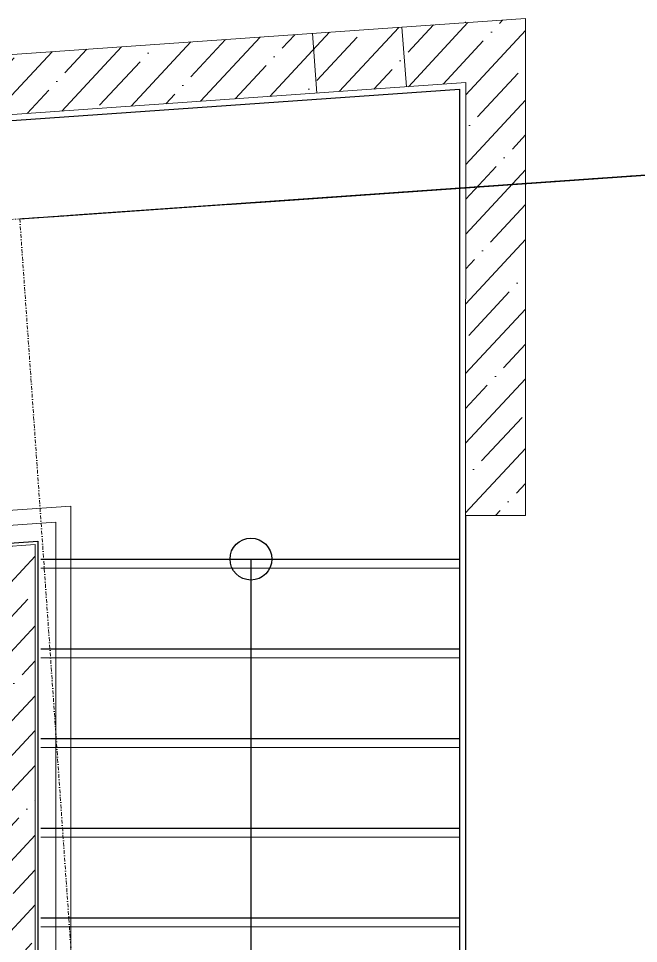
# Model space of a CAD drawing. Header units: millimetres. Extents: x -798 to 124478, y -405 to 121556.
# Drawn here: x 111777 to 113852, y 33925 to 37018 of the extents above; entities that cross this region are included whole.
import ezdxf

# ---------------------------------------------------------------- set-up
doc = ezdxf.new("R2010")
doc.units = ezdxf.units.MM
for name, pattern in [('CENTER', [2, 1.25, -0.25, 0.25, -0.25]), ('HIDDEN', [0.375, 0.25, -0.125]), ('Strichpunkt', [25.4, 12.7, -6.35, 0, -6.35])]:
    doc.linetypes.add(name, pattern=pattern)
for name, color, linetype, lineweight in [('A-AXES', 40, 'CENTER', 5), ('A-Hatch', 253, 'Continuous', 9), ('A-Stair', 31, 'Continuous', 25), ('A-STAIR-PLAN-CNCR', 246, 'HIDDEN', 13), ('A-поручни', 141, 'Continuous', 5), ('S-WALL', 5, 'Continuous', 15)]:
    doc.layers.add(name, color=color, linetype=linetype, lineweight=lineweight)
for name, color, linetype in [('A-DIM', 4, 'Continuous'), ('A-DIM @ 0.1', 4, 'Continuous'), ('A-DIM @ 0.15', 4, 'Continuous'), ('A-DIM @ 0.2', 4, 'Continuous'), ('A-DIM @ 100', 4, 'Continuous'), ('A-DIM @ 200', 4, 'Continuous'), ('A-DIM @ 50', 4, 'Continuous'), ('A-ЧИСТОВАЯ ОТДЕЛКА', 83, 'Continuous')]:
    doc.layers.add(name, color=color, linetype=linetype)
doc.styles.add('Arch-Dim', font='romans.shx', dxfattribs={"width": 0.75})
doc.dimstyles.new('Масштабируемый', dxfattribs={"dimscale": 100, "dimtxt": 3, "dimasz": 2, "dimexe": 2, "dimexo": 2, "dimgap": 1, "dimtad": 1, "dimdec": 0, "dimzin": 3, "dimdsep": 46, "dimtxsty": 'Arch-Dim', "dimblk": 'ARCHTICK', "dimcen": 2.5, "dimdle": 2, "dimazin": 2, "dimtfac": 0.75, "dimtdec": 0, "dimtmove": 1, "dimatfit": 0, "dimfxl": 1, "dimtolj": 1, "dimtzin": 0, "dimarcsym": 0})

# ---------------------------------------------------------------- blocks, each defined once
blk = doc.blocks.new('_ArchTick')
at = {"color": 0, "linetype": 'ByBlock', "const_width": 0.15}
blk.add_lwpolyline([(-0.5, -0.5), (0.5, 0.5)], dxfattribs=at)
blk = doc.blocks.new('*D416')
at = {"layer": 'A-DIM', "color": 0, "lineweight": -2, "ltscale": 50, "transparency": 16777216}
for p, q in [((2274071.4, -2395671.9), (2274043.4, -2395272.9)), ((2272193.7, -2395803.6), (2274470.4, -2395643.9)), ((2274071.4, -2395671.9), (2274169.4, -2397068.5)), ((2272291.6, -2397200.2), (2274568.4, -2397040.5)), ((2274169.4, -2397068.5), (2274197.3, -2397467.5))]:
    blk.add_line(p, q, dxfattribs=at)
at = {"layer": 'Defpoints', "color": 0, "ltscale": 50, "transparency": 16777216}
for p in [(2271794.6, -2395831.6), (2274169.4, -2397068.5), (2271892.6, -2397228.1)]:
    blk.add_point(p, dxfattribs=at)
at = {"layer": 'A-DIM', "color": 0, "lineweight": -2, "ltscale": 50, "transparency": 16777216, "xscale": 400, "yscale": 400, "zscale": 400}
for p, rotation in [((2274071.4, -2395671.9), 274.0117377911428), ((2274169.4, -2397068.5), 94.0117377911428)]:
    blk.add_blockref('_ArchTick', p, dxfattribs=dict(at, rotation=rotation))
at = {"layer": 'A-DIM', "color": 0, "ltscale": 50, "transparency": 16777216, "insert": (2274455, -2394590.5), "char_height": 600, "attachment_point": 5, "rotation": 274.0117, "style": 'Arch-Dim'}
blk.add_mtext('\\A1;1400', dxfattribs=at)
blk = doc.blocks.new('*D417')
at = {"layer": 'A-DIM', "color": 0, "lineweight": -2, "ltscale": 50, "transparency": 16777216}
for p, q in [((2271794.9, -2395831.5), (2274071.7, -2395671.9)), ((2274071.4, -2395671.6), (2274169.4, -2397068.8)), ((2271892.9, -2397228.1), (2274169.7, -2397068.4))]:
    blk.add_line(p, q, dxfattribs=at)
at = {"layer": 'Defpoints', "color": 0, "ltscale": 50, "transparency": 16777216}
for p in [(2271794.6, -2395831.6), (2274169.4, -2397068.5), (2271892.6, -2397228.1)]:
    blk.add_point(p, dxfattribs=at)
at = {"layer": 'A-DIM', "color": 0, "lineweight": -2, "ltscale": 50, "transparency": 16777216, "xscale": 0.3, "yscale": 0.3, "zscale": 0.3}
for p, rotation in [((2274071.4, -2395671.9), 94.0117377911428), ((2274169.4, -2397068.5), 274.0117377911428)]:
    blk.add_blockref('_ArchTick', p, dxfattribs=dict(at, rotation=rotation))
at = {"layer": 'A-DIM', "color": 0, "ltscale": 50, "transparency": 16777216, "insert": (2274120.8, -2396370.1), "char_height": 0.45, "attachment_point": 5, "rotation": 274.0117, "style": 'Arch-Dim'}
blk.add_mtext('\\A1;1400', dxfattribs=at)
blk = doc.blocks.new('*D418')
at = {"layer": 'A-DIM', "color": 0, "lineweight": -2, "ltscale": 50, "transparency": 16777216}
for p, q in [((2274064.4, -2395572.1), (2274176.4, -2397168.2)), ((2271894.4, -2395824.6), (2274171.2, -2395664.9)), ((2271992.3, -2397221.1), (2274269.1, -2397061.5))]:
    blk.add_line(p, q, dxfattribs=at)
at = {"layer": 'Defpoints', "color": 0, "ltscale": 50, "transparency": 16777216}
for p in [(2271794.6, -2395831.6), (2274169.4, -2397068.5), (2271892.6, -2397228.1)]:
    blk.add_point(p, dxfattribs=at)
at = {"layer": 'A-DIM', "color": 0, "lineweight": -2, "ltscale": 50, "transparency": 16777216, "xscale": 100, "yscale": 100, "zscale": 100}
for p, rotation in [((2274071.4, -2395671.9), 94.0117377911428), ((2274169.4, -2397068.5), 274.0117377911428)]:
    blk.add_blockref('_ArchTick', p, dxfattribs=dict(at, rotation=rotation))
at = {"layer": 'A-DIM', "color": 0, "ltscale": 50, "transparency": 16777216, "insert": (2274245.1, -2396361.4), "char_height": 150, "attachment_point": 5, "rotation": 274.0117, "style": 'Arch-Dim'}
blk.add_mtext('\\A1;1400', dxfattribs=at)
blk = doc.blocks.new('*D420')
at = {"layer": 'A-DIM', "color": 0, "lineweight": -2, "ltscale": 50, "transparency": 16777216}
for p, q in [((2274057.4, -2395472.4), (2274183.4, -2397268)), ((2271994.2, -2395817.6), (2274270.9, -2395657.9)), ((2272092.1, -2397214.1), (2274368.9, -2397054.5))]:
    blk.add_line(p, q, dxfattribs=at)
at = {"layer": 'Defpoints', "color": 0, "ltscale": 50, "transparency": 16777216}
for p in [(2271794.6, -2395831.6), (2274169.4, -2397068.5), (2271892.6, -2397228.1)]:
    blk.add_point(p, dxfattribs=at)
at = {"layer": 'A-DIM', "color": 0, "lineweight": -2, "ltscale": 50, "transparency": 16777216, "xscale": 200, "yscale": 200, "zscale": 200}
for p, rotation in [((2274071.4, -2395671.9), 94.0117377911428), ((2274169.4, -2397068.5), 274.0117377911428)]:
    blk.add_blockref('_ArchTick', p, dxfattribs=dict(at, rotation=rotation))
at = {"layer": 'A-DIM', "color": 0, "ltscale": 50, "transparency": 16777216, "insert": (2274369.8, -2396352.7), "char_height": 300, "attachment_point": 5, "rotation": 274.0117, "style": 'Arch-Dim'}
blk.add_mtext('\\A1;1400', dxfattribs=at)
blk = doc.blocks.new('*D421')
at = {"layer": 'A-DIM', "color": 0, "lineweight": -2, "ltscale": 50, "transparency": 16777216}
for p, q in [((2273956.3, -2394625.7), (2273956.2, -2394623.7)), ((2274120.4, -2396370.2), (2273956.3, -2394625.7)), ((2271795, -2395831.5), (2274071.8, -2395671.9)), ((2274071.4, -2395671.9), (2274071.4, -2395671.5)), ((2274071.4, -2395671.9), (2274169.4, -2397068.5)), ((2274071.4, -2395671.9), (2274169.4, -2397068.5)), ((2271893, -2397228.1), (2274169.8, -2397068.4)), ((2274169.4, -2397068.5), (2274169.4, -2397068.9))]:
    blk.add_line(p, q, dxfattribs=at)
at = {"layer": 'Defpoints', "color": 0, "ltscale": 50, "transparency": 16777216}
for p in [(2271794.6, -2395831.6), (2274169.4, -2397068.5), (2271892.6, -2397228.1)]:
    blk.add_point(p, dxfattribs=at)
at = {"layer": 'A-DIM', "color": 0, "lineweight": -2, "ltscale": 50, "transparency": 16777216, "xscale": 0.4, "yscale": 0.4, "zscale": 0.4}
for p, rotation in [((2274071.4, -2395671.9), 274.0117377911428), ((2274169.4, -2397068.5), 94.0117377911428)]:
    blk.add_blockref('_ArchTick', p, dxfattribs=dict(at, rotation=rotation))
at = {"layer": 'A-DIM', "color": 0, "ltscale": 50, "transparency": 16777216, "insert": (2273956.7, -2394624.7), "char_height": 0.6, "attachment_point": 5, "rotation": 274.0117, "style": 'Arch-Dim'}
blk.add_mtext('\\A1;1400', dxfattribs=at)
blk = doc.blocks.new('*D422')
at = {"layer": 'A-DIM', "color": 0, "lineweight": -2, "ltscale": 50, "transparency": 16777216}
for p, q in [((2273956.3, -2394625.6), (2273956.2, -2394624.6)), ((2274120.4, -2396370.2), (2273956.3, -2394625.6)), ((2271794.8, -2395831.6), (2274071.6, -2395671.9)), ((2274071.4, -2395671.9), (2274071.4, -2395671.7)), ((2274071.4, -2395671.9), (2274169.4, -2397068.5)), ((2274071.4, -2395671.9), (2274169.4, -2397068.5)), ((2271892.8, -2397228.1), (2274169.6, -2397068.4)), ((2274169.4, -2397068.5), (2274169.4, -2397068.7))]:
    blk.add_line(p, q, dxfattribs=at)
at = {"layer": 'Defpoints', "color": 0, "ltscale": 50, "transparency": 16777216}
for p in [(2271794.6, -2395831.6), (2274169.4, -2397068.5), (2271892.6, -2397228.1)]:
    blk.add_point(p, dxfattribs=at)
at = {"layer": 'A-DIM', "color": 0, "lineweight": -2, "ltscale": 50, "transparency": 16777216, "xscale": 0.2, "yscale": 0.2, "zscale": 0.2}
for p, rotation in [((2274071.4, -2395671.9), 274.0117377911428), ((2274169.4, -2397068.5), 94.0117377911428)]:
    blk.add_blockref('_ArchTick', p, dxfattribs=dict(at, rotation=rotation))
at = {"layer": 'A-DIM', "color": 0, "ltscale": 50, "transparency": 16777216, "insert": (2273956.5, -2394625.1), "char_height": 0.3, "attachment_point": 5, "rotation": 274.0117, "style": 'Arch-Dim'}
blk.add_mtext('\\A1;1400', dxfattribs=at)
blk = doc.blocks.new('*D423')
at = {"layer": 'A-DIM', "color": 0, "lineweight": -2, "ltscale": 50, "transparency": 16777216}
for p, q in [((2274141.8, -2396669.4), (2274460.1, -2401208.3)), ((2272292, -2397200.1), (2274568.8, -2397040.4)), ((2274753.1, -2400786.7), (2274033.1, -2400837.2))]:
    blk.add_line(p, q, dxfattribs=at)
at = {"layer": 'Defpoints', "color": 0, "ltscale": 50, "transparency": 16777216}
for p in [(2271893, -2397228.1), (2275152.2, -2400758.7), (2274432.1, -2400809.2)]:
    blk.add_point(p, dxfattribs=at)
at = {"layer": 'A-DIM', "color": 0, "lineweight": -2, "ltscale": 50, "transparency": 16777216, "xscale": 400, "yscale": 400, "zscale": 400}
for p, rotation in [((2274169.8, -2397068.4), 94.01173778979934), ((2274432.1, -2400809.2), 274.0117377897993)]:
    blk.add_blockref('_ArchTick', p, dxfattribs=dict(at, rotation=rotation))
at = {"layer": 'A-DIM', "color": 0, "ltscale": 50, "transparency": 16777216, "insert": (2274799.7, -2398903.9), "char_height": 600, "attachment_point": 5, "rotation": 274.0117, "style": 'Arch-Dim'}
blk.add_mtext('\\A1;3750', dxfattribs=at)
blk = doc.blocks.new('*D424')
at = {"layer": 'A-DIM', "color": 0, "lineweight": -2, "ltscale": 50, "transparency": 16777216}
for p, q in [((2271893.3, -2397228.1), (2274170.1, -2397068.4)), ((2274169.7, -2397068.1), (2274432.1, -2400809.5)), ((2275151.9, -2400758.8), (2274431.8, -2400809.3))]:
    blk.add_line(p, q, dxfattribs=at)
at = {"layer": 'Defpoints', "color": 0, "ltscale": 50, "transparency": 16777216}
for p in [(2271893, -2397228.1), (2275152.2, -2400758.7), (2274432.1, -2400809.2)]:
    blk.add_point(p, dxfattribs=at)
at = {"layer": 'A-DIM', "color": 0, "lineweight": -2, "ltscale": 50, "transparency": 16777216, "xscale": 0.3, "yscale": 0.3, "zscale": 0.3}
for p, rotation in [((2274169.8, -2397068.4), 94.01173778979934), ((2274432.1, -2400809.2), 274.0117377897993)]:
    blk.add_blockref('_ArchTick', p, dxfattribs=dict(at, rotation=rotation))
at = {"layer": 'A-DIM', "color": 0, "ltscale": 50, "transparency": 16777216, "insert": (2274301.3, -2398938.8), "char_height": 0.45, "attachment_point": 5, "rotation": 274.0117, "style": 'Arch-Dim'}
blk.add_mtext('\\A1;3750', dxfattribs=at)
blk = doc.blocks.new('*D425')
at = {"layer": 'A-DIM', "color": 0, "lineweight": -2, "ltscale": 50, "transparency": 16777216}
for p, q in [((2274162.8, -2396968.7), (2274439.1, -2400909)), ((2271992.7, -2397221.1), (2274269.5, -2397061.4)), ((2275052.4, -2400765.7), (2274332.4, -2400816.2))]:
    blk.add_line(p, q, dxfattribs=at)
at = {"layer": 'Defpoints', "color": 0, "ltscale": 50, "transparency": 16777216}
for p in [(2271893, -2397228.1), (2275152.2, -2400758.7), (2274432.1, -2400809.2)]:
    blk.add_point(p, dxfattribs=at)
at = {"layer": 'A-DIM', "color": 0, "lineweight": -2, "ltscale": 50, "transparency": 16777216, "xscale": 100, "yscale": 100, "zscale": 100}
for p, rotation in [((2274169.8, -2397068.4), 94.01173778979934), ((2274432.1, -2400809.2), 274.0117377897993)]:
    blk.add_blockref('_ArchTick', p, dxfattribs=dict(at, rotation=rotation))
at = {"layer": 'A-DIM', "color": 0, "ltscale": 50, "transparency": 16777216, "insert": (2274425.6, -2398930.1), "char_height": 150, "attachment_point": 5, "rotation": 274.0117, "style": 'Arch-Dim'}
blk.add_mtext('\\A1;3750', dxfattribs=at)
blk = doc.blocks.new('*D427')
at = {"layer": 'A-DIM', "color": 0, "lineweight": -2, "ltscale": 50, "transparency": 16777216}
for p, q in [((2274155.8, -2396868.9), (2274446.1, -2401008.8)), ((2272092.5, -2397214.1), (2274369.3, -2397054.4)), ((2274952.6, -2400772.7), (2274232.6, -2400823.2))]:
    blk.add_line(p, q, dxfattribs=at)
at = {"layer": 'Defpoints', "color": 0, "ltscale": 50, "transparency": 16777216}
for p in [(2271893, -2397228.1), (2275152.2, -2400758.7), (2274432.1, -2400809.2)]:
    blk.add_point(p, dxfattribs=at)
at = {"layer": 'A-DIM', "color": 0, "lineweight": -2, "ltscale": 50, "transparency": 16777216, "xscale": 200, "yscale": 200, "zscale": 200}
for p, rotation in [((2274169.8, -2397068.4), 94.01173778979934), ((2274432.1, -2400809.2), 274.0117377897993)]:
    blk.add_blockref('_ArchTick', p, dxfattribs=dict(at, rotation=rotation))
at = {"layer": 'A-DIM', "color": 0, "ltscale": 50, "transparency": 16777216, "insert": (2274550.3, -2398921.3), "char_height": 300, "attachment_point": 5, "rotation": 274.0117, "style": 'Arch-Dim'}
blk.add_mtext('\\A1;3750', dxfattribs=at)
blk = doc.blocks.new('*D428')
at = {"layer": 'A-DIM', "color": 0, "lineweight": -2, "ltscale": 50, "transparency": 16777216}
for p, q in [((2271893.4, -2397228.1), (2274170.2, -2397068.4)), ((2274169.7, -2397068), (2274432.1, -2400809.6)), ((2275151.8, -2400758.8), (2274431.7, -2400809.3))]:
    blk.add_line(p, q, dxfattribs=at)
at = {"layer": 'Defpoints', "color": 0, "ltscale": 50, "transparency": 16777216}
for p in [(2271893, -2397228.1), (2275152.2, -2400758.7), (2274432.1, -2400809.2)]:
    blk.add_point(p, dxfattribs=at)
at = {"layer": 'A-DIM', "color": 0, "lineweight": -2, "ltscale": 50, "transparency": 16777216, "xscale": 0.4, "yscale": 0.4, "zscale": 0.4}
for p, rotation in [((2274169.8, -2397068.4), 94.01173778979934), ((2274432.1, -2400809.2), 274.0117377897993)]:
    blk.add_blockref('_ArchTick', p, dxfattribs=dict(at, rotation=rotation))
at = {"layer": 'A-DIM', "color": 0, "ltscale": 50, "transparency": 16777216, "insert": (2274301.4, -2398938.8), "char_height": 0.6, "attachment_point": 5, "rotation": 274.0117, "style": 'Arch-Dim'}
blk.add_mtext('\\A1;3750', dxfattribs=at)
blk = doc.blocks.new('*D429')
at = {"layer": 'A-DIM', "color": 0, "lineweight": -2, "ltscale": 50, "transparency": 16777216}
for p, q in [((2271893.2, -2397228.1), (2274170, -2397068.4)), ((2274169.7, -2397068.2), (2274432.1, -2400809.4)), ((2275152, -2400758.8), (2274431.9, -2400809.3))]:
    blk.add_line(p, q, dxfattribs=at)
at = {"layer": 'Defpoints', "color": 0, "ltscale": 50, "transparency": 16777216}
for p in [(2271893, -2397228.1), (2275152.2, -2400758.7), (2274432.1, -2400809.2)]:
    blk.add_point(p, dxfattribs=at)
at = {"layer": 'A-DIM', "color": 0, "lineweight": -2, "ltscale": 50, "transparency": 16777216, "xscale": 0.2, "yscale": 0.2, "zscale": 0.2}
for p, rotation in [((2274169.8, -2397068.4), 94.01173778979934), ((2274432.1, -2400809.2), 274.0117377897993)]:
    blk.add_blockref('_ArchTick', p, dxfattribs=dict(at, rotation=rotation))
at = {"layer": 'A-DIM', "color": 0, "ltscale": 50, "transparency": 16777216, "insert": (2274301.2, -2398938.8), "char_height": 0.3, "attachment_point": 5, "rotation": 274.0117, "style": 'Arch-Dim'}
blk.add_mtext('\\A1;3750', dxfattribs=at)
blk = doc.blocks.new('*D458')
at = {"layer": 'A-DIM', "color": 0, "lineweight": -2, "ltscale": 50, "transparency": 16777216}
for p, q in [((2275058.7, -2396805.2), (2276384.8, -2415714.2)), ((2271399.8, -2397262.3), (2275272.2, -2396990.7)), ((2272697.9, -2415772.2), (2276570.3, -2415500.7))]:
    blk.add_line(p, q, dxfattribs=at)
at = {"layer": 'Defpoints', "color": 0, "ltscale": 50, "transparency": 16777216}
for p in [(2271200.2, -2397276.3), (2276370.8, -2415514.6), (2272498.4, -2415786.2)]:
    blk.add_point(p, dxfattribs=at)
at = {"layer": 'A-DIM', "color": 0, "lineweight": -2, "ltscale": 50, "transparency": 16777216, "xscale": 200, "yscale": 200, "zscale": 200}
for p, rotation in [((2275072.7, -2397004.7), 94.01162329373588), ((2276370.8, -2415514.6), 274.0116232937359)]:
    blk.add_blockref('_ArchTick', p, dxfattribs=dict(at, rotation=rotation))
at = {"layer": 'A-DIM', "color": 0, "ltscale": 50, "transparency": 16777216, "insert": (2275971.2, -2406242.2), "char_height": 300, "attachment_point": 5, "rotation": 274.0116, "style": 'Arch-Dim'}
blk.add_mtext('\\A1;18555', dxfattribs=at)
blk = doc.blocks.new('*D459')
at = {"layer": 'A-DIM', "color": 0, "lineweight": -2, "ltscale": 50, "transparency": 16777216}
for p, q in [((2275044.7, -2396605.7), (2276398.8, -2415913.7)), ((2271599.3, -2397248.3), (2275471.7, -2396976.7)), ((2272897.4, -2415758.2), (2276769.8, -2415486.7))]:
    blk.add_line(p, q, dxfattribs=at)
at = {"layer": 'Defpoints', "color": 0, "ltscale": 50, "transparency": 16777216}
for p in [(2271200.2, -2397276.3), (2276370.8, -2415514.6), (2272498.4, -2415786.2)]:
    blk.add_point(p, dxfattribs=at)
at = {"layer": 'A-DIM', "color": 0, "lineweight": -2, "ltscale": 50, "transparency": 16777216, "xscale": 400, "yscale": 400, "zscale": 400}
for p, rotation in [((2275072.7, -2397004.7), 94.01162329373588), ((2276370.8, -2415514.6), 274.0116232937359)]:
    blk.add_blockref('_ArchTick', p, dxfattribs=dict(at, rotation=rotation))
at = {"layer": 'A-DIM', "color": 0, "ltscale": 50, "transparency": 16777216, "insert": (2276220.5, -2406224.7), "char_height": 600, "attachment_point": 5, "rotation": 274.0116, "style": 'Arch-Dim'}
blk.add_mtext('\\A1;18555', dxfattribs=at)
blk = doc.blocks.new('*D460')
at = {"layer": 'A-DIM', "color": 0, "lineweight": -2, "ltscale": 50, "transparency": 16777216}
for p, q in [((2271200.5, -2397276.3), (2275073, -2397004.7)), ((2275072.7, -2397004.4), (2276370.8, -2415514.9)), ((2272498.7, -2415786.2), (2276371.1, -2415514.6))]:
    blk.add_line(p, q, dxfattribs=at)
at = {"layer": 'Defpoints', "color": 0, "ltscale": 50, "transparency": 16777216}
for p in [(2271200.2, -2397276.3), (2276370.8, -2415514.6), (2272498.4, -2415786.2)]:
    blk.add_point(p, dxfattribs=at)
at = {"layer": 'A-DIM', "color": 0, "lineweight": -2, "ltscale": 50, "transparency": 16777216, "xscale": 0.3, "yscale": 0.3, "zscale": 0.3}
for p, rotation in [((2275072.7, -2397004.7), 94.01162329373588), ((2276370.8, -2415514.6), 274.0116232937359)]:
    blk.add_blockref('_ArchTick', p, dxfattribs=dict(at, rotation=rotation))
at = {"layer": 'A-DIM', "color": 0, "ltscale": 50, "transparency": 16777216, "insert": (2275722.1, -2406259.7), "char_height": 0.45, "attachment_point": 5, "rotation": 274.0116, "style": 'Arch-Dim'}
blk.add_mtext('\\A1;18555', dxfattribs=at)
blk = doc.blocks.new('*D461')
at = {"layer": 'A-DIM', "color": 0, "lineweight": -2, "ltscale": 50, "transparency": 16777216}
for p, q in [((2275065.7, -2396905), (2276377.8, -2415614.4)), ((2271300, -2397269.3), (2275172.5, -2396997.7)), ((2272598.1, -2415779.2), (2276470.6, -2415507.7))]:
    blk.add_line(p, q, dxfattribs=at)
at = {"layer": 'Defpoints', "color": 0, "ltscale": 50, "transparency": 16777216}
for p in [(2271200.2, -2397276.3), (2276370.8, -2415514.6), (2272498.4, -2415786.2)]:
    blk.add_point(p, dxfattribs=at)
at = {"layer": 'A-DIM', "color": 0, "lineweight": -2, "ltscale": 50, "transparency": 16777216, "xscale": 100, "yscale": 100, "zscale": 100}
for p, rotation in [((2275072.7, -2397004.7), 94.01162329373588), ((2276370.8, -2415514.6), 274.0116232937359)]:
    blk.add_blockref('_ArchTick', p, dxfattribs=dict(at, rotation=rotation))
at = {"layer": 'A-DIM', "color": 0, "ltscale": 50, "transparency": 16777216, "insert": (2275846.5, -2406250.9), "char_height": 150, "attachment_point": 5, "rotation": 274.0116, "style": 'Arch-Dim'}
blk.add_mtext('\\A1;18555', dxfattribs=at)
blk = doc.blocks.new('*D463')
at = {"layer": 'A-DIM', "color": 0, "lineweight": -2, "ltscale": 50, "transparency": 16777216}
for p, q in [((2271200.6, -2397276.3), (2275073.1, -2397004.7)), ((2275072.7, -2397004.3), (2276370.9, -2415515)), ((2272498.8, -2415786.2), (2276371.2, -2415514.6))]:
    blk.add_line(p, q, dxfattribs=at)
at = {"layer": 'Defpoints', "color": 0, "ltscale": 50, "transparency": 16777216}
for p in [(2271200.2, -2397276.3), (2276370.8, -2415514.6), (2272498.4, -2415786.2)]:
    blk.add_point(p, dxfattribs=at)
at = {"layer": 'A-DIM', "color": 0, "lineweight": -2, "ltscale": 50, "transparency": 16777216, "xscale": 0.4, "yscale": 0.4, "zscale": 0.4}
for p, rotation in [((2275072.7, -2397004.7), 94.01162329373588), ((2276370.8, -2415514.6), 274.0116232937359)]:
    blk.add_blockref('_ArchTick', p, dxfattribs=dict(at, rotation=rotation))
at = {"layer": 'A-DIM', "color": 0, "ltscale": 50, "transparency": 16777216, "insert": (2275722.3, -2406259.6), "char_height": 0.6, "attachment_point": 5, "rotation": 274.0116, "style": 'Arch-Dim'}
blk.add_mtext('\\A1;18555', dxfattribs=at)
blk = doc.blocks.new('*D464')
at = {"layer": 'A-DIM', "color": 0, "lineweight": -2, "ltscale": 50, "transparency": 16777216}
for p, q in [((2271200.4, -2397276.3), (2275072.9, -2397004.7)), ((2275072.7, -2397004.5), (2276370.8, -2415514.8)), ((2272498.6, -2415786.2), (2276371, -2415514.6))]:
    blk.add_line(p, q, dxfattribs=at)
at = {"layer": 'Defpoints', "color": 0, "ltscale": 50, "transparency": 16777216}
for p in [(2271200.2, -2397276.3), (2276370.8, -2415514.6), (2272498.4, -2415786.2)]:
    blk.add_point(p, dxfattribs=at)
at = {"layer": 'A-DIM', "color": 0, "lineweight": -2, "ltscale": 50, "transparency": 16777216, "xscale": 0.2, "yscale": 0.2, "zscale": 0.2}
for p, rotation in [((2275072.7, -2397004.7), 94.01162329373588), ((2276370.8, -2415514.6), 274.0116232937359)]:
    blk.add_blockref('_ArchTick', p, dxfattribs=dict(at, rotation=rotation))
at = {"layer": 'A-DIM', "color": 0, "ltscale": 50, "transparency": 16777216, "insert": (2275722, -2406259.7), "char_height": 0.3, "attachment_point": 5, "rotation": 274.0116, "style": 'Arch-Dim'}
blk.add_mtext('\\A1;18555', dxfattribs=at)
blk = doc.blocks.new('*U851')
at = {"layer": 'A-DIM @ 0.1', "ltscale": 50, "transparency": 33554687}
dim = blk.add_linear_dim(base=(2274169.4, -2397068.5), p1=(2271794.6, -2395831.6), p2=(2271892.6, -2397228.1), angle=274.0117, dimstyle='Масштабируемый', override={"dimscale": 0.1, "dimtix": 0, "dimtofl": 1, "dimtmove": 1, "dimatfit": 0}, dxfattribs=at)
dim.commit()
dim.dimension.update_dxf_attribs({"geometry": '*D422', "text_midpoint": (2273956.3, -2394625.5), "dimtype": 129})
at = {"layer": 'A-DIM @ 0.15', "ltscale": 50, "transparency": 33554687}
dim = blk.add_aligned_dim(p1=(2271794.6, -2395831.6), p2=(2271892.6, -2397228.1), distance=2282.4, dimstyle='Масштабируемый', override={"dimscale": 0.15, "dimtix": 0, "dimtofl": 1, "dimtmove": 1, "dimatfit": 0}, dxfattribs=at)
dim.commit()
dim.dimension.update_dxf_attribs({"geometry": '*D417', "text_midpoint": (2274120.8, -2396370.1)})
at = {"layer": 'A-DIM @ 0.2', "ltscale": 50, "transparency": 33554687}
dim = blk.add_linear_dim(base=(2274169.4, -2397068.5), p1=(2271794.6, -2395831.6), p2=(2271892.6, -2397228.1), angle=274.0117, dimstyle='Масштабируемый', override={"dimscale": 0.2, "dimtix": 0, "dimtofl": 1, "dimtmove": 1, "dimatfit": 0}, dxfattribs=at)
dim.commit()
dim.dimension.update_dxf_attribs({"geometry": '*D421', "text_midpoint": (2273956.3, -2394625.5), "dimtype": 129})
at = {"layer": 'A-DIM @ 100', "ltscale": 50, "transparency": 33554687}
dim = blk.add_linear_dim(base=(2274169.4, -2397068.5), p1=(2271794.6, -2395831.6), p2=(2271892.6, -2397228.1), angle=274.0117, dimstyle='Масштабируемый', override={"dimscale": 100, "dimtix": 0, "dimtofl": 1, "dimtmove": 1, "dimatfit": 0}, dxfattribs=at)
dim.commit()
dim.dimension.update_dxf_attribs({"geometry": '*D420', "text_midpoint": (2274120.4, -2396370.2), "dimtype": 129})
at = {"layer": 'A-DIM @ 200', "ltscale": 50, "transparency": 33554687}
dim = blk.add_linear_dim(base=(2274169.4, -2397068.5), p1=(2271794.6, -2395831.6), p2=(2271892.6, -2397228.1), angle=274.0117, dimstyle='Масштабируемый', override={"dimscale": 200, "dimtix": 0, "dimtofl": 1, "dimtmove": 1, "dimatfit": 0}, dxfattribs=at)
dim.commit()
dim.dimension.update_dxf_attribs({"geometry": '*D416', "text_midpoint": (2273956.3, -2394625.5), "dimtype": 129})
at = {"layer": 'A-DIM @ 50', "ltscale": 50, "transparency": 33554687}
dim = blk.add_aligned_dim(p1=(2271794.6, -2395831.6), p2=(2271892.6, -2397228.1), distance=2282.4, dimstyle='Масштабируемый', override={"dimscale": 50, "dimtix": 0, "dimtofl": 1, "dimtmove": 1, "dimatfit": 0}, dxfattribs=at)
dim.commit()
dim.dimension.update_dxf_attribs({"geometry": '*D418', "text_midpoint": (2274245.1, -2396361.4)})
blk = doc.blocks.new('*U852')
at = {"layer": 'A-DIM @ 0.1', "ltscale": 50, "transparency": 33554687}
dim = blk.add_linear_dim(base=(2274432.1, -2400809.2), p1=(2271893, -2397228.1), p2=(2275152.2, -2400758.7), angle=94.0117, dimstyle='Масштабируемый', override={"dimscale": 0.1, "dimtix": 0, "dimtofl": 1, "dimtmove": 1, "dimatfit": 0}, dxfattribs=at)
dim.commit()
dim.dimension.update_dxf_attribs({"geometry": '*D429', "text_midpoint": (2274301.2, -2398938.8)})
at = {"layer": 'A-DIM @ 0.15', "ltscale": 50, "transparency": 33554687}
dim = blk.add_linear_dim(base=(2274432.1, -2400809.2), p1=(2271893, -2397228.1), p2=(2275152.2, -2400758.7), angle=94.0117, dimstyle='Масштабируемый', override={"dimscale": 0.15, "dimtix": 0, "dimtofl": 1, "dimtmove": 1, "dimatfit": 0}, dxfattribs=at)
dim.commit()
dim.dimension.update_dxf_attribs({"geometry": '*D424', "text_midpoint": (2274301.3, -2398938.8)})
at = {"layer": 'A-DIM @ 0.2', "ltscale": 50, "transparency": 33554687}
dim = blk.add_linear_dim(base=(2274432.1, -2400809.2), p1=(2271893, -2397228.1), p2=(2275152.2, -2400758.7), angle=94.0117, dimstyle='Масштабируемый', override={"dimscale": 0.2, "dimtix": 0, "dimtofl": 1, "dimtmove": 1, "dimatfit": 0}, dxfattribs=at)
dim.commit()
dim.dimension.update_dxf_attribs({"geometry": '*D428', "text_midpoint": (2274301.4, -2398938.8)})
at = {"layer": 'A-DIM @ 100', "ltscale": 50, "transparency": 33554687}
dim = blk.add_linear_dim(base=(2274432.1, -2400809.2), p1=(2271893, -2397228.1), p2=(2275152.2, -2400758.7), angle=94.0117, dimstyle='Масштабируемый', override={"dimscale": 100, "dimtix": 0, "dimtofl": 1, "dimtmove": 1, "dimatfit": 0}, dxfattribs=at)
dim.commit()
dim.dimension.update_dxf_attribs({"geometry": '*D427', "text_midpoint": (2274550.3, -2398921.3)})
at = {"layer": 'A-DIM @ 200', "ltscale": 50, "transparency": 33554687}
dim = blk.add_linear_dim(base=(2274432.1, -2400809.2), p1=(2271893, -2397228.1), p2=(2275152.2, -2400758.7), angle=94.0117, dimstyle='Масштабируемый', override={"dimscale": 200, "dimtix": 0, "dimtofl": 1, "dimtmove": 1, "dimatfit": 0}, dxfattribs=at)
dim.commit()
dim.dimension.update_dxf_attribs({"geometry": '*D423', "text_midpoint": (2274799.7, -2398903.9)})
at = {"layer": 'A-DIM @ 50', "ltscale": 50, "transparency": 33554687}
dim = blk.add_linear_dim(base=(2274432.1, -2400809.2), p1=(2271893, -2397228.1), p2=(2275152.2, -2400758.7), angle=94.0117, dimstyle='Масштабируемый', override={"dimscale": 50, "dimtix": 0, "dimtofl": 1, "dimtmove": 1, "dimatfit": 0}, dxfattribs=at)
dim.commit()
dim.dimension.update_dxf_attribs({"geometry": '*D425', "text_midpoint": (2274425.6, -2398930.1)})
blk = doc.blocks.new('*U909')
at = {"layer": 'A-DIM @ 0.1', "ltscale": 50, "transparency": 33554687}
dim = blk.add_aligned_dim(p1=(2271200.2, -2397276.3), p2=(2272498.4, -2415786.2), distance=3882, dimstyle='Масштабируемый', override={"dimscale": 0.1, "dimtix": 0, "dimtofl": 1, "dimtmove": 1, "dimatfit": 0}, dxfattribs=at)
dim.commit()
dim.dimension.update_dxf_attribs({"geometry": '*D464', "text_midpoint": (2275722, -2406259.7)})
at = {"layer": 'A-DIM @ 0.15', "ltscale": 50, "transparency": 33554687}
dim = blk.add_aligned_dim(p1=(2271200.2, -2397276.3), p2=(2272498.4, -2415786.2), distance=3882, dimstyle='Масштабируемый', override={"dimscale": 0.15, "dimtix": 0, "dimtofl": 1, "dimtmove": 1, "dimatfit": 0}, dxfattribs=at)
dim.commit()
dim.dimension.update_dxf_attribs({"geometry": '*D460', "text_midpoint": (2275722.1, -2406259.7)})
at = {"layer": 'A-DIM @ 0.2', "ltscale": 50, "transparency": 33554687}
dim = blk.add_aligned_dim(p1=(2271200.2, -2397276.3), p2=(2272498.4, -2415786.2), distance=3882, dimstyle='Масштабируемый', override={"dimscale": 0.2, "dimtix": 0, "dimtofl": 1, "dimtmove": 1, "dimatfit": 0}, dxfattribs=at)
dim.commit()
dim.dimension.update_dxf_attribs({"geometry": '*D463', "text_midpoint": (2275722.3, -2406259.6)})
at = {"layer": 'A-DIM @ 100', "ltscale": 50, "transparency": 33554687}
dim = blk.add_aligned_dim(p1=(2271200.2, -2397276.3), p2=(2272498.4, -2415786.2), distance=3882, dimstyle='Масштабируемый', override={"dimscale": 100, "dimtix": 0, "dimtofl": 1, "dimtmove": 1, "dimatfit": 0}, dxfattribs=at)
dim.commit()
dim.dimension.update_dxf_attribs({"geometry": '*D458', "text_midpoint": (2275971.2, -2406242.2)})
at = {"layer": 'A-DIM @ 200', "ltscale": 50, "transparency": 33554687}
dim = blk.add_aligned_dim(p1=(2271200.2, -2397276.3), p2=(2272498.4, -2415786.2), distance=3882, dimstyle='Масштабируемый', override={"dimscale": 200, "dimtix": 0, "dimtofl": 1, "dimtmove": 1, "dimatfit": 0}, dxfattribs=at)
dim.commit()
dim.dimension.update_dxf_attribs({"geometry": '*D459', "text_midpoint": (2276220.5, -2406224.7)})
at = {"layer": 'A-DIM @ 50', "ltscale": 50, "transparency": 33554687}
dim = blk.add_aligned_dim(p1=(2271200.2, -2397276.3), p2=(2272498.4, -2415786.2), distance=3882, dimstyle='Масштабируемый', override={"dimscale": 50, "dimtix": 0, "dimtofl": 1, "dimtmove": 1, "dimatfit": 0}, dxfattribs=at)
dim.commit()
dim.dimension.update_dxf_attribs({"geometry": '*D461', "text_midpoint": (2275846.5, -2406250.9)})
blk = doc.blocks.new('оси 2')
at = {"layer": 'A-AXES', "linetype": 'Strichpunkt', "transparency": 33554687}
for p, q in [((2275580.2, -2396969.1), (2165325.6, -2404701.6)), ((2271200.2, -2397276.3), (2273170.1, -2425363.2))]:
    blk.add_line(p, q, dxfattribs=at)
at = {"layer": 'A-DIM', "color": 5}
for name in ['*U851', '*U909', '*U852']:
    blk.add_blockref(name, (0, 0), dxfattribs=at)

msp = doc.modelspace()

# ---------------------------------------------------------------- hatches: boundary and pattern name
at = {"layer": 'A-Hatch'}
h = msp.add_hatch(dxfattribs=at)
h.set_pattern_fill('ANSI35', color=256, scale=25, angle=-177.9339, style=0)
h.set_pattern_definition([(227.066067, (3753.58, -634705.4), (116.227165, -108.13329), []), (227.066067, (3641.4, -634709.45), (116.227165, -108.13329), [198.4375, -39.6875, 0, -39.6875])])
h.paths.add_polyline_path([(110928.7, 36638.9), (110914.7, 36838.5), (113473.6, 37017.9), (113473.3, 35355.8), (113273.3, 35355.9), (113273.5, 36803.4)])
h = msp.add_hatch(dxfattribs=at)
h.set_pattern_fill('ANSI35', color=256, scale=25, angle=-177.9339, style=0)
h.set_pattern_definition([(227.066067, (2112.55, -636464.06), (116.227165, -108.13329), []), (227.066067, (2000.37, -636468.11), (116.227165, -108.13329), [198.4375, -39.6875, 0, -39.6875])])
h.paths.add_polyline_path([(109823.6, 34957.5), (109916.7, 33630.8), (111672.1, 33753.9), (111672.1, 33593.5), (109927.9, 33471.2), (110023.7, 32104.5), (111672.1, 32220.1), (111832.4, 32071.4), (109875.3, 31934.1), (109652.8, 35106.4), (111832.5, 35259.2), (111832.4, 32071.4), (111672.1, 32220.1), (111672.1, 35087.2)])

# ---------------------------------------------------------------- linework, layer by layer
at = {"layer": 'A-Stair'}
for p, q in [((111851.9, 35210.2), (113252.4, 35210)), ((111851.9, 34910.2), (113252.4, 34910)), ((111851.9, 34610.2), (113252.3, 34610)), ((111851.8, 34310.2), (113252.3, 34310)), ((111851.8, 34010.2), (113252.2, 34010))]:
    msp.add_line(p, q, dxfattribs=at)
msp.add_lwpolyline([(112554.7, 35210.1), (112554.2, 31910.1), (112644.7, 32255.9), (112554.3, 32165.5), (112463.9, 32255.9), (112554.2, 31910.1)], dxfattribs=at)
msp.add_circle((112554.7, 35210.1), 70, dxfattribs=at)
at = {"layer": 'A-STAIR-PLAN-CNCR', "ltscale": 5, "transparency": 33554687}
for p, q in [((111851.9, 35180.2), (113252.4, 35180)), ((111851.9, 34880.2), (113252.4, 34880)), ((111851.8, 34580.2), (113252.3, 34580)), ((111851.8, 34280.2), (113252.3, 34280)), ((111851.8, 33980.2), (113252.2, 33980))]:
    msp.add_line(p, q, dxfattribs=at)
at = {"layer": 'A-поручни', "ltscale": 5, "transparency": 33554687}
for p, q in [((109524.6, 35217.6), (111952.4, 35387.5)), ((111952.4, 35387.5), (111951.9, 31678.4))]:
    msp.add_line(p, q, dxfattribs=at)
msp.add_lwpolyline([(109651, 34126.5), (109577.9, 35171.2), (111902, 35333.8), (111901.4, 31725)], dxfattribs=at)
at = {"layer": 'A-ЧИСТОВАЯ ОТДЕЛКА', "ltscale": 5, "transparency": 33554687}
for p, q in [((110930.1, 36619.1), (113252.6, 36781.7)), ((113252.6, 36781.7), (113251.7, 30446.1)), ((113252.6, 36781.7), (113252.4, 35353.4))]:
    msp.add_line(p, q, dxfattribs=at)
msp.add_lwpolyline([(109642, 35115.5), (111842, 35269.5), (111841.5, 32061.6), (109865.4, 31923.4)], close=True, dxfattribs=at)
at = {"layer": 'S-WALL', "ltscale": 200}
for p, q in [((110997.7, 36844.3), (113473.6, 37017.9)), ((113473.3, 35355.8), (113473.6, 37017.9)), ((112775.8, 36768.4), (112760.8, 36967.9)), ((113075, 36789.6), (113060.1, 36989.1)), ((111012.4, 36644.8), (113273.5, 36803.4)), ((113273.3, 35355.8), (113273.5, 36803.4)), ((113273.3, 35355.8), (113473.3, 35355.8)), ((109652.8, 35106.4), (111832.5, 35259.2)), ((111832.4, 35259.2), (111832.4, 32071.4))]:
    msp.add_line(p, q, dxfattribs=at)
at = {"layer": 'S-WALL', "linetype": 'HIDDEN', "lineweight": 18, "ltscale": 750, "transparency": 33554687}
msp.add_line((113272.6, 37006.3), (113272.6, 37003.8), dxfattribs=at)
at = {"layer": 'S-WALL', "linetype": 'HIDDEN', "lineweight": 18, "ltscale": 750}
msp.add_line((113472.8, 36817.4), (113473.5, 36817.5), dxfattribs=at)
at = {"layer": 'S-WALL', "lineweight": 30, "ltscale": 200}
msp.add_line((113273.3, 35355.9), (113272.7, 32055.9), dxfattribs=at)

# ---------------------------------------------------------------- block references
msp.add_blockref('оси 2', (-2159419.1, 2433624.2))

doc.saveas('drawing.dxf')
